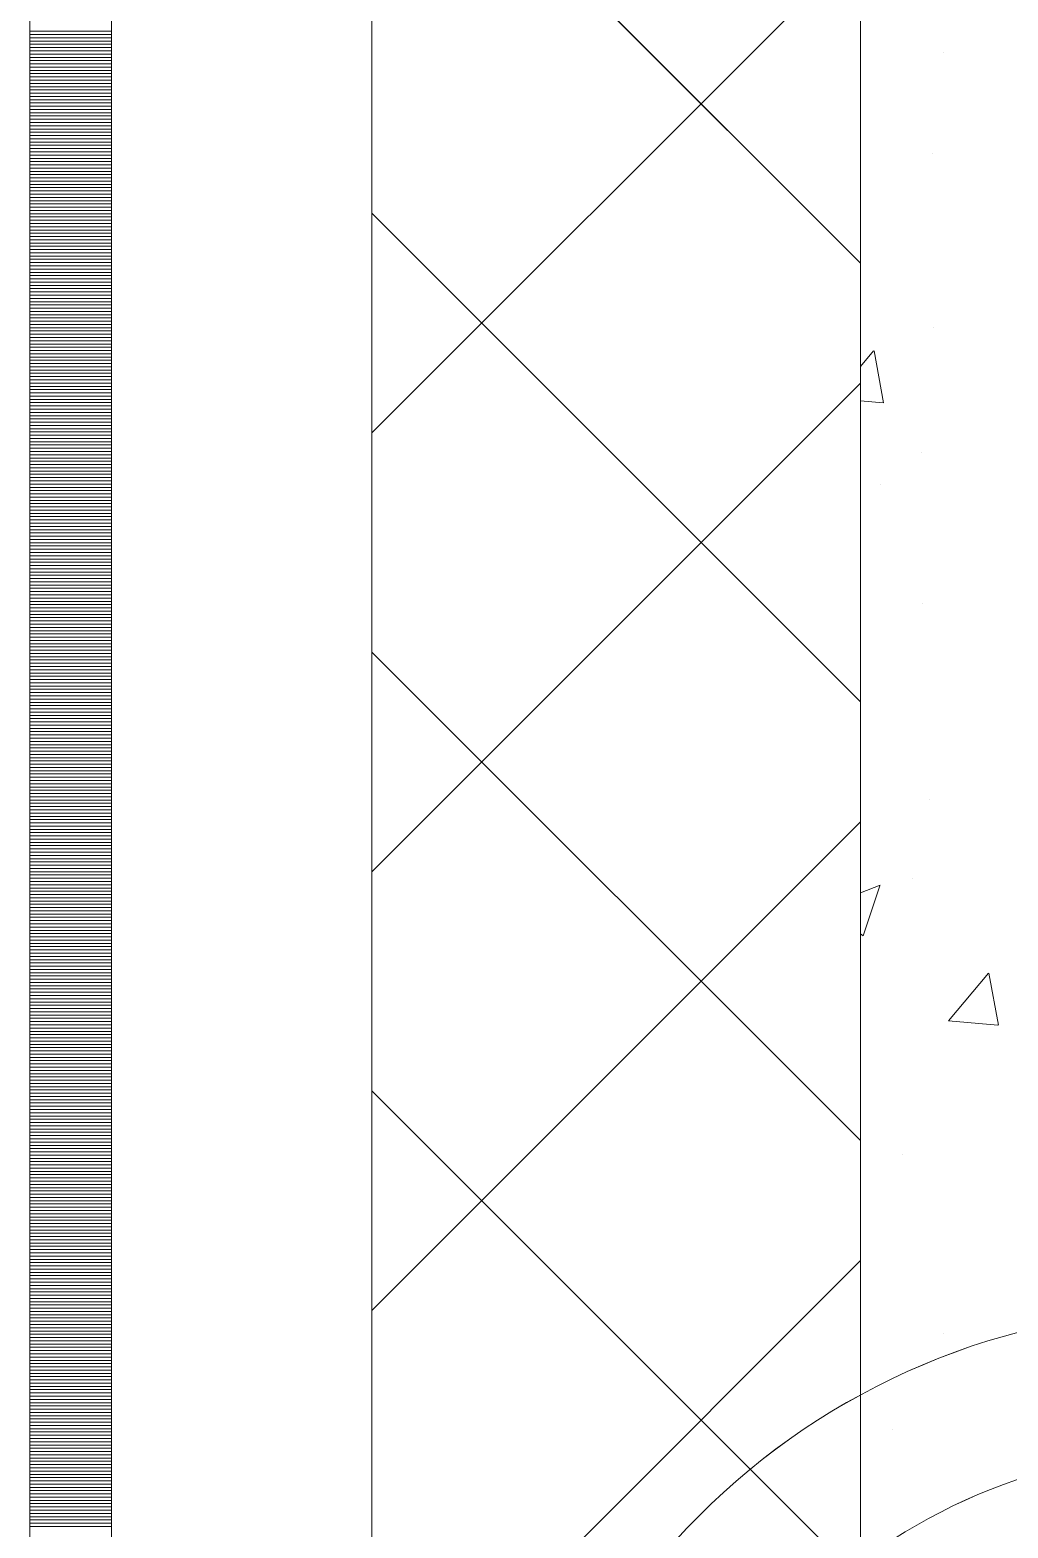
# Model space of a CAD drawing. Header units: millimetres. Extents: x 470010 to 1231400, y -134005 to 421770.
# Drawn here: x 672518.6 to 672818.9, y -69904 to -69444.1 of the extents above; entities that cross this region are included whole.
import ezdxf
from ezdxf.enums import TextEntityAlignment as Align

# ---------------------------------------------------------------- set-up
doc = ezdxf.new("R2010")
doc.units = ezdxf.units.MM
doc.linetypes.add('DASHED', pattern=[19.05, 12.7, -6.35])
doc.layers.get('Defpoints').update_dxf_attribs({"color": 140})
doc.layers.add('АР_Делит', color=120, linetype='Continuous', lineweight=0, plot=False)
for name, color, linetype, lineweight in [('АР_Стены ПЕНОблок', 52, 'Continuous', 20), ('АР_Тонкая', 254, 'Continuous', 5), ('АР_Утеплитель', 31, 'Continuous', 0), ('АР_Штриховка', 8, 'Continuous', 0)]:
    doc.layers.add(name, color=color, linetype=linetype, lineweight=lineweight)
doc.layers.add('РД_Оси_100', color=7, linetype='Continuous', lineweight=0, true_color=0x525252)
doc.styles.add('style1', font='ARIALN.TTF')

# ---------------------------------------------------------------- blocks, each defined once
blk = doc.blocks.new('СОШ_2200_АР_ОСИ_М100_28.05.24')
at = {"layer": 'АР_Делит', "color": 251, "linetype": 'DASHED', "true_color": 0x636466}
blk.add_lwpolyline([(114955, 135155), (114955, -355), (93595.036, -355), (93595.036, 13855), (94145, 13855), (94145, 68320), (66055, 68320), (66055, 13857.73), (83455, 13857.73), (83455, -355), (45245, -355), (45245, 13145), (44695, 13145), (44695, 26755), (45245, 26755), (45245, 68320), (20455, 68320), (20455, 26755), (27955, 26755), (27955, 13145), (-355, 13145), (-355, 100855)], dxfattribs=at)
blk = doc.blocks.new('A$C9108343f')
at = {"layer": 'АР_Делит', "color": 18, "true_color": 0x000000}
for radius in [216.34, 173.04]:
    blk.add_circle((7158.34, 30313.08), radius, dxfattribs=at)
at = {"layer": 'АР_Стены ПЕНОблок', "color": 18, "linetype": 'Continuous', "lineweight": 20, "true_color": 0x000000}
blk.add_line((7054.96, 97555), (7054.96, 21355), dxfattribs=at)
at = {"layer": 'АР_Тонкая', "color": 18, "linetype": 'Continuous', "lineweight": 5, "true_color": 0x000000}
for p, q in [((6799.96, 97555), (6799.96, 21355)), ((6824.96, 97555), (6824.96, 21355)), ((6824.96, 21355), (6824.96, 97555)), ((6904.96, 21355), (6904.96, 97555))]:
    blk.add_line(p, q, dxfattribs=at)
at = {"layer": 'АР_Утеплитель', "color": 18, "linetype": 'Continuous', "lineweight": 0, "true_color": 0x000000}
for p, q in [((6904.96, 97555), (6904.96, 21355)), ((7054.96, 21355), (7054.96, 97555))]:
    blk.add_line(p, q, dxfattribs=at)
at = {"layer": 'АР_Штриховка', "color": 18, "linetype": 'Continuous', "lineweight": 0, "true_color": 0x000000}
for p, q in [((7054.96, 30850.6), (6904.96, 31000.6)), ((6904.96, 30798.46), (7054.96, 30948.46)), ((6799.96, 30921.75), (6824.96, 30921.75)), ((6799.96, 30920.75), (6824.96, 30920.75)), ((6799.96, 30919.75), (6824.96, 30919.75)), ((6799.96, 30918.75), (6824.96, 30918.75)), ((6799.96, 30917.75), (6824.96, 30917.75)), ((6799.96, 30916.75), (6824.96, 30916.75)), ((6799.96, 30915.75), (6824.96, 30915.75)), ((6799.96, 30914.75), (6824.96, 30914.75)), ((7080.3, 30915.22), (7080.3, 30915.22)), ((6799.96, 30913.75), (6824.96, 30913.75)), ((6799.96, 30912.75), (6824.96, 30912.75)), ((6799.96, 30911.75), (6824.96, 30911.75)), ((6799.96, 30910.75), (6824.96, 30910.75)), ((6799.96, 30909.75), (6824.96, 30909.75)), ((6799.96, 30908.75), (6824.96, 30908.75)), ((6799.96, 30907.75), (6824.96, 30907.75)), ((6799.96, 30906.75), (6824.96, 30906.75)), ((6799.96, 30905.75), (6824.96, 30905.75)), ((6799.96, 30904.75), (6824.96, 30904.75)), ((6799.96, 30903.75), (6824.96, 30903.75)), ((6799.96, 30902.75), (6824.96, 30902.75)), ((6799.96, 30901.75), (6824.96, 30901.75)), ((6799.96, 30900.75), (6824.96, 30900.75)), ((6799.96, 30899.75), (6824.96, 30899.75)), ((6799.96, 30898.75), (6824.96, 30898.75)), ((6799.96, 30897.75), (6824.96, 30897.75)), ((6799.96, 30896.75), (6824.96, 30896.75)), ((6799.96, 30895.75), (6824.96, 30895.75)), ((6799.96, 30894.75), (6824.96, 30894.75)), ((6799.96, 30893.75), (6824.96, 30893.75)), ((6799.96, 30892.75), (6824.96, 30892.75)), ((6799.96, 30891.75), (6824.96, 30891.75)), ((6799.96, 30890.75), (6824.96, 30890.75)), ((6799.96, 30889.75), (6824.96, 30889.75)), ((6799.96, 30888.75), (6824.96, 30888.75)), ((6799.96, 30887.75), (6824.96, 30887.75)), ((6799.96, 30886.75), (6824.96, 30886.75)), ((6799.96, 30885.75), (6824.96, 30885.75)), ((6799.96, 30884.75), (6824.96, 30884.75)), ((6799.96, 30883.75), (6824.96, 30883.75)), ((6799.96, 30882.75), (6824.96, 30882.75)), ((7077.05, 30884.2), (7077.05, 30884.2)), ((6799.96, 30881.75), (6824.96, 30881.75)), ((6799.96, 30880.75), (6824.96, 30880.75)), ((6799.96, 30879.75), (6824.96, 30879.75)), ((6799.96, 30878.75), (6824.96, 30878.75)), ((6799.96, 30877.75), (6824.96, 30877.75)), ((6799.96, 30876.75), (6824.96, 30876.75)), ((6799.96, 30875.75), (6824.96, 30875.75)), ((6799.96, 30874.75), (6824.96, 30874.75)), ((6799.96, 30873.75), (6824.96, 30873.75)), ((6799.96, 30872.75), (6824.96, 30872.75)), ((6799.96, 30871.75), (6824.96, 30871.75)), ((6799.96, 30870.75), (6824.96, 30870.75)), ((6799.96, 30869.75), (6824.96, 30869.75)), ((6799.96, 30868.75), (6824.96, 30868.75)), ((6799.96, 30867.75), (6824.96, 30867.75)), ((6799.96, 30866.75), (6824.96, 30866.75)), ((6799.96, 30865.75), (6824.96, 30865.75)), ((6799.96, 30864.75), (6824.96, 30864.75)), ((6799.96, 30863.75), (6824.96, 30863.75)), ((7054.96, 30715.89), (6904.96, 30865.89)), ((6799.96, 30862.75), (6824.96, 30862.75)), ((6799.96, 30861.75), (6824.96, 30861.75)), ((6799.96, 30860.75), (6824.96, 30860.75)), ((6799.96, 30859.75), (6824.96, 30859.75)), ((6799.96, 30858.75), (6824.96, 30858.75)), ((6799.96, 30857.75), (6824.96, 30857.75)), ((6799.96, 30856.75), (6824.96, 30856.75)), ((6799.96, 30855.75), (6824.96, 30855.75)), ((6799.96, 30854.75), (6824.96, 30854.75)), ((6799.96, 30853.75), (6824.96, 30853.75)), ((6799.96, 30852.75), (6824.96, 30852.75)), ((6799.96, 30851.75), (6824.96, 30851.75)), ((6799.96, 30850.75), (6824.96, 30850.75)), ((6799.96, 30849.75), (6824.96, 30849.75)), ((6799.96, 30848.75), (6824.96, 30848.75)), ((6799.96, 30847.75), (6824.96, 30847.75)), ((6799.96, 30846.75), (6824.96, 30846.75)), ((6799.96, 30845.75), (6824.96, 30845.75)), ((6799.96, 30844.75), (6824.96, 30844.75)), ((6799.96, 30843.75), (6824.96, 30843.75)), ((6799.96, 30842.75), (6824.96, 30842.75)), ((6799.96, 30841.75), (6824.96, 30841.75)), ((6799.96, 30840.75), (6824.96, 30840.75)), ((6799.96, 30839.75), (6824.96, 30839.75)), ((6799.96, 30838.75), (6824.96, 30838.75)), ((6799.96, 30837.75), (6824.96, 30837.75)), ((6799.96, 30836.75), (6824.96, 30836.75)), ((6799.96, 30835.75), (6824.96, 30835.75)), ((6799.96, 30834.75), (6824.96, 30834.75)), ((6799.96, 30833.75), (6824.96, 30833.75)), ((6799.96, 30832.75), (6824.96, 30832.75)), ((6799.96, 30831.75), (6824.96, 30831.75)), ((6799.96, 30830.75), (6824.96, 30830.75)), ((6799.96, 30829.75), (6824.96, 30829.75)), ((6799.96, 30828.75), (6824.96, 30828.75)), ((6799.96, 30827.75), (6824.96, 30827.75)), ((7077.22, 30830.67), (7077.22, 30830.67)), ((6799.96, 30826.75), (6824.96, 30826.75)), ((6799.96, 30825.75), (6824.96, 30825.75)), ((6799.96, 30824.75), (6824.96, 30824.75)), ((6799.96, 30823.75), (6824.96, 30823.75)), ((6799.96, 30822.75), (6824.96, 30822.75)), ((7054.96, 30818.87), (7058.96, 30823.64)), ((7062.05, 30807.74), (7059.11, 30823.66)), ((6799.96, 30821.75), (6824.96, 30821.75)), ((6799.96, 30820.75), (6824.96, 30820.75)), ((6799.96, 30819.75), (6824.96, 30819.75)), ((6799.96, 30818.75), (6824.96, 30818.75)), ((6799.96, 30817.75), (6824.96, 30817.75)), ((6799.96, 30816.75), (6824.96, 30816.75)), ((6799.96, 30815.75), (6824.96, 30815.75)), ((6799.96, 30814.75), (6824.96, 30814.75)), ((6799.96, 30813.75), (6824.96, 30813.75)), ((6904.96, 30663.76), (7054.96, 30813.76)), ((6799.96, 30812.75), (6824.96, 30812.75)), ((6799.96, 30811.75), (6824.96, 30811.75)), ((6799.96, 30810.75), (6824.96, 30810.75)), ((6799.96, 30809.75), (6824.96, 30809.75)), ((6799.96, 30808.75), (6824.96, 30808.75)), ((6799.96, 30807.75), (6824.96, 30807.75)), ((6799.96, 30806.75), (6824.96, 30806.75)), ((6799.96, 30805.75), (6824.96, 30805.75)), ((6799.96, 30804.75), (6824.96, 30804.75)), ((7054.96, 30808.32), (7061.9, 30807.71)), ((6799.96, 30803.75), (6824.96, 30803.75)), ((6799.96, 30802.75), (6824.96, 30802.75)), ((6799.96, 30801.75), (6824.96, 30801.75)), ((6799.96, 30800.75), (6824.96, 30800.75)), ((6799.96, 30799.75), (6824.96, 30799.75)), ((6799.96, 30798.75), (6824.96, 30798.75)), ((6799.96, 30797.75), (6824.96, 30797.75)), ((6799.96, 30796.75), (6824.96, 30796.75)), ((6799.96, 30795.75), (6824.96, 30795.75)), ((6799.96, 30794.75), (6824.96, 30794.75)), ((6799.96, 30793.75), (6824.96, 30793.75)), ((6799.96, 30792.75), (6824.96, 30792.75)), ((6799.96, 30791.75), (6824.96, 30791.75)), ((6799.96, 30790.75), (6824.96, 30790.75)), ((7073.81, 30792.39), (7073.81, 30792.39)), ((6799.96, 30789.75), (6824.96, 30789.75)), ((6799.96, 30788.75), (6824.96, 30788.75)), ((6799.96, 30787.75), (6824.96, 30787.75)), ((6799.96, 30786.75), (6824.96, 30786.75)), ((6799.96, 30785.75), (6824.96, 30785.75)), ((6799.96, 30784.75), (6824.96, 30784.75)), ((6799.96, 30783.75), (6824.96, 30783.75)), ((6799.96, 30782.75), (6824.96, 30782.75)), ((6799.96, 30781.75), (6824.96, 30781.75)), ((7060.95, 30782.67), (7060.95, 30782.67)), ((6799.96, 30780.75), (6824.96, 30780.75)), ((6799.96, 30779.75), (6824.96, 30779.75)), ((6799.96, 30778.75), (6824.96, 30778.75)), ((6799.96, 30777.75), (6824.96, 30777.75)), ((6799.96, 30776.75), (6824.96, 30776.75)), ((6799.96, 30775.75), (6824.96, 30775.75)), ((6799.96, 30774.75), (6824.96, 30774.75)), ((6799.96, 30773.75), (6824.96, 30773.75)), ((6799.96, 30772.75), (6824.96, 30772.75)), ((6799.96, 30771.75), (6824.96, 30771.75)), ((6799.96, 30770.75), (6824.96, 30770.75)), ((6799.96, 30769.75), (6824.96, 30769.75)), ((6799.96, 30768.75), (6824.96, 30768.75)), ((6799.96, 30767.75), (6824.96, 30767.75)), ((6799.96, 30766.75), (6824.96, 30766.75)), ((6799.96, 30765.75), (6824.96, 30765.75)), ((6799.96, 30764.75), (6824.96, 30764.75)), ((6799.96, 30763.75), (6824.96, 30763.75)), ((6799.96, 30762.75), (6824.96, 30762.75)), ((6799.96, 30761.75), (6824.96, 30761.75)), ((6799.96, 30760.75), (6824.96, 30760.75)), ((6799.96, 30759.75), (6824.96, 30759.75)), ((6799.96, 30758.75), (6824.96, 30758.75)), ((6799.96, 30757.75), (6824.96, 30757.75)), ((6799.96, 30756.75), (6824.96, 30756.75)), ((6799.96, 30755.75), (6824.96, 30755.75)), ((6799.96, 30754.75), (6824.96, 30754.75)), ((6799.96, 30753.75), (6824.96, 30753.75)), ((6799.96, 30752.75), (6824.96, 30752.75)), ((6799.96, 30751.75), (6824.96, 30751.75)), ((6799.96, 30750.75), (6824.96, 30750.75)), ((6799.96, 30749.75), (6824.96, 30749.75)), ((6799.96, 30748.75), (6824.96, 30748.75)), ((6799.96, 30747.75), (6824.96, 30747.75)), ((6799.96, 30746.75), (6824.96, 30746.75)), ((6799.96, 30745.75), (6824.96, 30745.75)), ((6799.96, 30744.75), (6824.96, 30744.75)), ((7074.13, 30746.11), (7074.13, 30746.11)), ((6799.96, 30743.75), (6824.96, 30743.75)), ((6799.96, 30742.75), (6824.96, 30742.75)), ((6799.96, 30741.75), (6824.96, 30741.75)), ((6799.96, 30740.75), (6824.96, 30740.75)), ((6799.96, 30739.75), (6824.96, 30739.75)), ((6799.96, 30738.75), (6824.96, 30738.75)), ((6799.96, 30737.75), (6824.96, 30737.75)), ((6799.96, 30736.75), (6824.96, 30736.75)), ((6799.96, 30735.75), (6824.96, 30735.75)), ((6799.96, 30734.75), (6824.96, 30734.75)), ((6799.96, 30733.75), (6824.96, 30733.75)), ((6799.96, 30732.75), (6824.96, 30732.75)), ((6799.96, 30731.75), (6824.96, 30731.75)), ((6799.96, 30730.75), (6824.96, 30730.75)), ((7054.96, 30581.19), (6904.96, 30731.19)), ((6799.96, 30729.75), (6824.96, 30729.75)), ((6799.96, 30728.75), (6824.96, 30728.75)), ((6799.96, 30727.75), (6824.96, 30727.75)), ((6799.96, 30726.75), (6824.96, 30726.75)), ((6799.96, 30725.75), (6824.96, 30725.75)), ((6799.96, 30724.75), (6824.96, 30724.75)), ((6799.96, 30723.75), (6824.96, 30723.75)), ((6799.96, 30722.75), (6824.96, 30722.75)), ((6799.96, 30721.75), (6824.96, 30721.75)), ((6799.96, 30720.75), (6824.96, 30720.75)), ((6799.96, 30719.75), (6824.96, 30719.75)), ((6799.96, 30718.75), (6824.96, 30718.75)), ((6799.96, 30717.75), (6824.96, 30717.75)), ((6799.96, 30716.75), (6824.96, 30716.75)), ((6799.96, 30715.75), (6824.96, 30715.75)), ((6799.96, 30714.75), (6824.96, 30714.75)), ((6799.96, 30713.75), (6824.96, 30713.75)), ((6799.96, 30712.75), (6824.96, 30712.75)), ((6799.96, 30711.75), (6824.96, 30711.75)), ((6799.96, 30710.75), (6824.96, 30710.75)), ((6799.96, 30709.75), (6824.96, 30709.75)), ((6799.96, 30708.75), (6824.96, 30708.75)), ((6799.96, 30707.75), (6824.96, 30707.75)), ((6799.96, 30706.75), (6824.96, 30706.75)), ((6799.96, 30705.75), (6824.96, 30705.75)), ((6799.96, 30704.75), (6824.96, 30704.75)), ((6799.96, 30703.75), (6824.96, 30703.75)), ((6799.96, 30702.75), (6824.96, 30702.75)), ((6799.96, 30701.75), (6824.96, 30701.75)), ((6799.96, 30700.75), (6824.96, 30700.75)), ((6799.96, 30699.75), (6824.96, 30699.75)), ((6799.96, 30698.75), (6824.96, 30698.75)), ((6799.96, 30697.75), (6824.96, 30697.75)), ((6799.96, 30696.75), (6824.96, 30696.75)), ((6799.96, 30695.75), (6824.96, 30695.75)), ((6799.96, 30694.75), (6824.96, 30694.75)), ((6799.96, 30693.75), (6824.96, 30693.75)), ((6799.96, 30692.75), (6824.96, 30692.75)), ((6799.96, 30691.75), (6824.96, 30691.75)), ((6799.96, 30690.75), (6824.96, 30690.75)), ((6799.96, 30689.75), (6824.96, 30689.75)), ((6799.96, 30688.75), (6824.96, 30688.75)), ((6799.96, 30687.75), (6824.96, 30687.75)), ((6799.96, 30686.75), (6824.96, 30686.75)), ((6799.96, 30685.75), (6824.96, 30685.75)), ((6799.96, 30684.75), (6824.96, 30684.75)), ((7076.22, 30685.8), (7076.22, 30685.8)), ((6799.96, 30683.75), (6824.96, 30683.75)), ((6799.96, 30682.75), (6824.96, 30682.75)), ((6799.96, 30681.75), (6824.96, 30681.75)), ((6799.96, 30680.75), (6824.96, 30680.75)), ((6799.96, 30679.75), (6824.96, 30679.75)), ((6799.96, 30678.75), (6824.96, 30678.75)), ((6799.96, 30677.75), (6824.96, 30677.75)), ((6799.96, 30676.75), (6824.96, 30676.75)), ((6799.96, 30675.75), (6824.96, 30675.75)), ((6904.96, 30529.05), (7054.96, 30679.05)), ((6799.96, 30674.75), (6824.96, 30674.75)), ((6799.96, 30673.75), (6824.96, 30673.75)), ((6799.96, 30672.75), (6824.96, 30672.75)), ((6799.96, 30671.75), (6824.96, 30671.75)), ((6799.96, 30670.75), (6824.96, 30670.75)), ((6799.96, 30669.75), (6824.96, 30669.75)), ((6799.96, 30668.75), (6824.96, 30668.75)), ((6799.96, 30667.75), (6824.96, 30667.75)), ((6799.96, 30666.75), (6824.96, 30666.75)), ((6799.96, 30665.75), (6824.96, 30665.75)), ((6799.96, 30664.75), (6824.96, 30664.75)), ((6799.96, 30663.75), (6824.96, 30663.75)), ((6799.96, 30662.75), (6824.96, 30662.75)), ((6799.96, 30661.75), (6824.96, 30661.75)), ((7071.04, 30661.56), (7071.04, 30661.56)), ((6799.96, 30660.75), (6824.96, 30660.75)), ((6799.96, 30659.75), (6824.96, 30659.75)), ((6799.96, 30658.75), (6824.96, 30658.75)), ((6799.96, 30657.75), (6824.96, 30657.75)), ((6799.96, 30656.75), (6824.96, 30656.75)), ((7054.96, 30657.28), (7060.95, 30659.58)), ((7055.76, 30644.1), (7060.91, 30659.45)), ((6799.96, 30655.75), (6824.96, 30655.75)), ((6799.96, 30654.75), (6824.96, 30654.75)), ((6799.96, 30653.75), (6824.96, 30653.75)), ((6799.96, 30652.75), (6824.96, 30652.75)), ((6799.96, 30651.75), (6824.96, 30651.75)), ((6799.96, 30650.75), (6824.96, 30650.75)), ((6799.96, 30649.75), (6824.96, 30649.75)), ((6799.96, 30648.75), (6824.96, 30648.75)), ((6799.96, 30647.75), (6824.96, 30647.75)), ((6799.96, 30646.75), (6824.96, 30646.75)), ((6799.96, 30645.75), (6824.96, 30645.75)), ((6799.96, 30644.75), (6824.96, 30644.75)), ((6799.96, 30643.75), (6824.96, 30643.75)), ((7054.96, 30644.64), (7055.75, 30644.11)), ((6799.96, 30642.75), (6824.96, 30642.75)), ((6799.96, 30641.75), (6824.96, 30641.75)), ((6799.96, 30640.75), (6824.96, 30640.75)), ((6799.96, 30639.75), (6824.96, 30639.75)), ((6799.96, 30638.75), (6824.96, 30638.75)), ((6799.96, 30637.75), (6824.96, 30637.75)), ((6799.96, 30636.75), (6824.96, 30636.75)), ((6799.96, 30635.75), (6824.96, 30635.75)), ((6799.96, 30634.75), (6824.96, 30634.75)), ((6799.96, 30633.75), (6824.96, 30633.75)), ((6799.96, 30632.75), (6824.96, 30632.75)), ((6799.96, 30631.75), (6824.96, 30631.75)), ((6799.96, 30630.75), (6824.96, 30630.75)), ((6799.96, 30629.75), (6824.96, 30629.75)), ((7081.96, 30617.99), (7094.21, 30632.58)), ((7097.29, 30616.68), (7094.36, 30632.61)), ((6799.96, 30628.75), (6824.96, 30628.75)), ((6799.96, 30627.75), (6824.96, 30627.75)), ((6799.96, 30626.75), (6824.96, 30626.75)), ((6799.96, 30625.75), (6824.96, 30625.75)), ((6799.96, 30624.75), (6824.96, 30624.75)), ((6799.96, 30623.75), (6824.96, 30623.75)), ((6799.96, 30622.75), (6824.96, 30622.75)), ((6799.96, 30621.75), (6824.96, 30621.75)), ((6799.96, 30620.75), (6824.96, 30620.75)), ((6799.96, 30619.75), (6824.96, 30619.75)), ((6799.96, 30618.75), (6824.96, 30618.75)), ((6799.96, 30617.75), (6824.96, 30617.75)), ((6799.96, 30616.75), (6824.96, 30616.75)), ((6799.96, 30615.75), (6824.96, 30615.75)), ((7081.96, 30617.99), (7097.14, 30616.66)), ((6799.96, 30614.75), (6824.96, 30614.75)), ((6799.96, 30613.75), (6824.96, 30613.75)), ((6799.96, 30612.75), (6824.96, 30612.75)), ((6799.96, 30611.75), (6824.96, 30611.75)), ((6799.96, 30610.75), (6824.96, 30610.75)), ((6799.96, 30609.75), (6824.96, 30609.75)), ((6799.96, 30608.75), (6824.96, 30608.75)), ((6799.96, 30607.75), (6824.96, 30607.75)), ((6799.96, 30606.75), (6824.96, 30606.75)), ((6799.96, 30605.75), (6824.96, 30605.75)), ((6799.96, 30604.75), (6824.96, 30604.75)), ((6799.96, 30603.75), (6824.96, 30603.75)), ((6799.96, 30602.75), (6824.96, 30602.75)), ((6799.96, 30601.75), (6824.96, 30601.75)), ((6799.96, 30600.75), (6824.96, 30600.75)), ((6799.96, 30599.75), (6824.96, 30599.75)), ((6799.96, 30598.75), (6824.96, 30598.75)), ((6799.96, 30597.75), (6824.96, 30597.75)), ((6799.96, 30596.75), (6824.96, 30596.75)), ((6799.96, 30595.75), (6824.96, 30595.75)), ((6799.96, 30594.75), (6824.96, 30594.75)), ((6799.96, 30593.75), (6824.96, 30593.75)), ((6799.96, 30592.75), (6824.96, 30592.75)), ((7054.96, 30446.49), (6904.96, 30596.49)), ((6799.96, 30591.75), (6824.96, 30591.75)), ((6799.96, 30590.75), (6824.96, 30590.75)), ((6799.96, 30589.75), (6824.96, 30589.75)), ((6799.96, 30588.75), (6824.96, 30588.75)), ((6799.96, 30587.75), (6824.96, 30587.75)), ((6799.96, 30586.75), (6824.96, 30586.75)), ((6799.96, 30585.75), (6824.96, 30585.75)), ((6799.96, 30584.75), (6824.96, 30584.75)), ((6799.96, 30583.75), (6824.96, 30583.75)), ((6799.96, 30582.75), (6824.96, 30582.75)), ((6799.96, 30581.75), (6824.96, 30581.75)), ((6799.96, 30580.75), (6824.96, 30580.75)), ((6799.96, 30579.75), (6824.96, 30579.75)), ((6799.96, 30578.75), (6824.96, 30578.75)), ((6799.96, 30577.75), (6824.96, 30577.75)), ((6799.96, 30576.75), (6824.96, 30576.75)), ((6799.96, 30575.75), (6824.96, 30575.75)), ((6799.96, 30574.75), (6824.96, 30574.75)), ((7067.95, 30577), (7067.95, 30577)), ((6799.96, 30573.75), (6824.96, 30573.75)), ((6799.96, 30572.75), (6824.96, 30572.75)), ((6799.96, 30571.75), (6824.96, 30571.75)), ((6799.96, 30570.75), (6824.96, 30570.75)), ((6799.96, 30569.75), (6824.96, 30569.75)), ((6799.96, 30568.75), (6824.96, 30568.75)), ((6799.96, 30567.75), (6824.96, 30567.75)), ((6799.96, 30566.75), (6824.96, 30566.75)), ((6799.96, 30565.75), (6824.96, 30565.75)), ((6799.96, 30564.75), (6824.96, 30564.75)), ((6799.96, 30563.75), (6824.96, 30563.75)), ((6799.96, 30562.75), (6824.96, 30562.75)), ((6799.96, 30561.75), (6824.96, 30561.75)), ((6799.96, 30560.75), (6824.96, 30560.75)), ((6799.96, 30559.75), (6824.96, 30559.75)), ((6799.96, 30558.75), (6824.96, 30558.75)), ((6799.96, 30557.75), (6824.96, 30557.75)), ((6799.96, 30556.75), (6824.96, 30556.75)), ((6799.96, 30555.75), (6824.96, 30555.75)), ((6799.96, 30554.75), (6824.96, 30554.75)), ((6799.96, 30553.75), (6824.96, 30553.75)), ((6799.96, 30552.75), (6824.96, 30552.75)), ((6799.96, 30551.75), (6824.96, 30551.75)), ((6799.96, 30550.75), (6824.96, 30550.75)), ((6799.96, 30549.75), (6824.96, 30549.75)), ((6799.96, 30548.75), (6824.96, 30548.75)), ((6799.96, 30547.75), (6824.96, 30547.75)), ((6799.96, 30546.75), (6824.96, 30546.75)), ((6799.96, 30545.75), (6824.96, 30545.75)), ((6799.96, 30544.75), (6824.96, 30544.75)), ((6799.96, 30543.75), (6824.96, 30543.75)), ((6799.96, 30542.75), (6824.96, 30542.75)), ((6799.96, 30541.75), (6824.96, 30541.75)), ((6904.96, 30394.35), (7054.96, 30544.35)), ((6799.96, 30540.75), (6824.96, 30540.75)), ((6799.96, 30539.75), (6824.96, 30539.75)), ((6799.96, 30538.75), (6824.96, 30538.75)), ((6799.96, 30537.75), (6824.96, 30537.75)), ((6799.96, 30536.75), (6824.96, 30536.75)), ((6799.96, 30535.75), (6824.96, 30535.75)), ((6799.96, 30534.75), (6824.96, 30534.75)), ((6799.96, 30533.75), (6824.96, 30533.75)), ((6799.96, 30532.75), (6824.96, 30532.75)), ((6799.96, 30531.75), (6824.96, 30531.75)), ((6799.96, 30530.75), (6824.96, 30530.75)), ((6799.96, 30529.75), (6824.96, 30529.75)), ((6799.96, 30528.75), (6824.96, 30528.75)), ((6799.96, 30527.75), (6824.96, 30527.75)), ((6799.96, 30526.75), (6824.96, 30526.75)), ((6799.96, 30525.75), (6824.96, 30525.75)), ((6799.96, 30524.75), (6824.96, 30524.75)), ((6799.96, 30523.75), (6824.96, 30523.75)), ((6799.96, 30522.75), (6824.96, 30522.75)), ((6799.96, 30521.75), (6824.96, 30521.75)), ((6799.96, 30520.75), (6824.96, 30520.75)), ((6799.96, 30519.75), (6824.96, 30519.75)), ((6799.96, 30518.75), (6824.96, 30518.75)), ((7080.31, 30521.89), (7080.31, 30521.89)), ((6799.96, 30517.75), (6824.96, 30517.75)), ((6799.96, 30516.75), (6824.96, 30516.75)), ((6799.96, 30515.75), (6824.96, 30515.75)), ((6799.96, 30514.75), (6824.96, 30514.75)), ((6799.96, 30513.75), (6824.96, 30513.75)), ((6799.96, 30512.75), (6824.96, 30512.75)), ((6799.96, 30511.75), (6824.96, 30511.75)), ((6799.96, 30510.75), (6824.96, 30510.75)), ((6799.96, 30509.75), (6824.96, 30509.75)), ((6799.96, 30508.75), (6824.96, 30508.75)), ((6799.96, 30507.75), (6824.96, 30507.75)), ((6799.96, 30506.75), (6824.96, 30506.75)), ((6799.96, 30505.75), (6824.96, 30505.75)), ((6799.96, 30504.75), (6824.96, 30504.75)), ((6799.96, 30503.75), (6824.96, 30503.75)), ((6799.96, 30502.75), (6824.96, 30502.75)), ((6799.96, 30501.75), (6824.96, 30501.75)), ((6799.96, 30500.75), (6824.96, 30500.75)), ((6799.96, 30499.75), (6824.96, 30499.75)), ((6799.96, 30498.75), (6824.96, 30498.75)), ((6799.96, 30497.75), (6824.96, 30497.75)), ((6799.96, 30496.75), (6824.96, 30496.75)), ((6799.96, 30495.75), (6824.96, 30495.75)), ((6799.96, 30494.75), (6824.96, 30494.75)), ((6799.96, 30493.75), (6824.96, 30493.75)), ((6799.96, 30492.75), (6824.96, 30492.75)), ((6799.96, 30491.75), (6824.96, 30491.75)), ((7064.86, 30492.45), (7064.86, 30492.45)), ((6799.96, 30490.75), (6824.96, 30490.75)), ((6799.96, 30489.75), (6824.96, 30489.75)), ((6799.96, 30488.75), (6824.96, 30488.75)), ((6799.96, 30487.75), (6824.96, 30487.75)), ((6799.96, 30486.75), (6824.96, 30486.75)), ((6799.96, 30485.75), (6824.96, 30485.75)), ((6799.96, 30484.75), (6824.96, 30484.75)), ((6799.96, 30483.75), (6824.96, 30483.75)), ((6799.96, 30482.75), (6824.96, 30482.75)), ((6799.96, 30481.75), (6824.96, 30481.75)), ((6799.96, 30480.75), (6824.96, 30480.75)), ((6799.96, 30479.75), (6824.96, 30479.75)), ((6799.96, 30478.75), (6824.96, 30478.75)), ((6799.96, 30477.75), (6824.96, 30477.75)), ((6799.96, 30476.75), (6824.96, 30476.75)), ((6799.96, 30475.75), (6824.96, 30475.75)), ((6799.96, 30474.75), (6824.96, 30474.75)), ((6799.96, 30473.75), (6824.96, 30473.75)), ((6799.96, 30472.75), (6824.96, 30472.75)), ((6799.96, 30471.75), (6824.96, 30471.75)), ((6799.96, 30470.75), (6824.96, 30470.75)), ((6799.96, 30469.75), (6824.96, 30469.75)), ((6799.96, 30468.75), (6824.96, 30468.75)), ((6799.96, 30467.75), (6824.96, 30467.75)), ((6799.96, 30466.75), (6824.96, 30466.75)), ((6799.96, 30465.75), (6824.96, 30465.75)), ((6799.96, 30464.75), (6824.96, 30464.75)), ((6799.96, 30463.75), (6824.96, 30463.75)), ((6799.96, 30462.75), (6824.96, 30462.75))]:
    blk.add_line(p, q, dxfattribs=at)
at = {"layer": 'РД_Оси_100'}
blk.add_blockref('СОШ_2200_АР_ОСИ_М100_28.05.24', (7154.96, 6755), dxfattribs=at)
at = {"layer": 'Defpoints', "color": 18, "true_color": 0x000000, "style": 'style1'}
for p in [(143949.34, 316089.12), (143974.98, 281639.5), (143890.4, 273244.71), (143839.99, 264276.81), (143967.75, 254892.38), (12251.96, 104178.14), (12382.58, 96023.14)]:
    blk.add_attdef('АР-ПОМЕЩЕНИЕ:НАИМЕНОВАНИЕ', text='', height=100, dxfattribs=at).set_placement(p, align=Align.MIDDLE)
at = {"layer": 'Defpoints', "color": 18, "true_color": 0x000000, "style": 'style1', "flags": 8}
for p in [(143951.3, 279099.09), (143848.34, 269251.11), (143875.33, 260094.25), (144049.74, 250824.7), (163419.28, 238153.36), (155897.46, 237965.97), (183037.2, 237965.97), (143342.94, 237876.19)]:
    blk.add_attdef('АР-ПОМЕЩЕНИЕ:НАИМЕНОВАНИЕ', text='', height=100, dxfattribs=at).set_placement(p, align=Align.MIDDLE)

msp = doc.modelspace()

# ---------------------------------------------------------------- linework, layer by layer
at = {"layer": 'АР_Делит', "color": 18, "true_color": 0x000000}
for radius in [216.336, 173.036]:
    msp.add_circle((672876.957, -70053.162), radius, dxfattribs=at)
at = {"layer": 'АР_Стены ПЕНОблок', "color": 18, "linetype": 'Continuous', "lineweight": 20, "true_color": 0x000000}
msp.add_line((672773.57, -2811.242), (672773.57, -79011.242), dxfattribs=at)
at = {"layer": 'АР_Тонкая', "color": 18, "linetype": 'Continuous', "lineweight": 5, "true_color": 0x000000}
for p, q in [((672518.57, -2811.242), (672518.57, -79011.242)), ((672543.57, -2811.242), (672543.57, -79011.242)), ((672543.57, -79011.242), (672543.57, -2811.242)), ((672623.57, -79011.242), (672623.57, -2811.242))]:
    msp.add_line(p, q, dxfattribs=at)
at = {"layer": 'АР_Утеплитель', "color": 18, "linetype": 'Continuous', "lineweight": 0, "true_color": 0x000000}
for p, q in [((672623.57, -2811.242), (672623.57, -79011.242)), ((672773.57, -79011.242), (672773.57, -2811.242))]:
    msp.add_line(p, q, dxfattribs=at)
at = {"layer": 'АР_Штриховка', "color": 18, "linetype": 'Continuous', "lineweight": 0, "true_color": 0x000000}
for p, q in [((672773.57, -69515.643), (672623.57, -69365.643)), ((672623.57, -69567.78), (672773.57, -69417.78)), ((672518.57, -69444.492), (672543.57, -69444.492)), ((672518.57, -69445.492), (672543.57, -69445.492)), ((672518.57, -69446.492), (672543.57, -69446.492)), ((672518.57, -69447.492), (672543.57, -69447.492)), ((672518.57, -69448.492), (672543.57, -69448.492)), ((672518.57, -69449.492), (672543.57, -69449.492)), ((672518.57, -69450.492), (672543.57, -69450.492)), ((672518.57, -69451.492), (672543.57, -69451.492)), ((672518.57, -69452.492), (672543.57, -69452.492)), ((672518.57, -69453.492), (672543.57, -69453.492)), ((672518.57, -69454.492), (672543.57, -69454.492)), ((672518.57, -69455.492), (672543.57, -69455.492)), ((672518.57, -69456.492), (672543.57, -69456.492)), ((672518.57, -69457.492), (672543.57, -69457.492)), ((672518.57, -69458.492), (672543.57, -69458.492)), ((672518.57, -69459.492), (672543.57, -69459.492)), ((672518.57, -69460.492), (672543.57, -69460.492)), ((672518.57, -69461.492), (672543.57, -69461.492)), ((672518.57, -69462.492), (672543.57, -69462.492)), ((672518.57, -69463.492), (672543.57, -69463.492)), ((672518.57, -69464.492), (672543.57, -69464.492)), ((672518.57, -69465.492), (672543.57, -69465.492)), ((672518.57, -69466.492), (672543.57, -69466.492)), ((672518.57, -69467.492), (672543.57, -69467.492)), ((672518.57, -69468.492), (672543.57, -69468.492)), ((672518.57, -69469.492), (672543.57, -69469.492)), ((672518.57, -69470.492), (672543.57, -69470.492)), ((672518.57, -69471.492), (672543.57, -69471.492)), ((672518.57, -69472.492), (672543.57, -69472.492)), ((672518.57, -69473.492), (672543.57, -69473.492)), ((672518.57, -69474.492), (672543.57, -69474.492)), ((672518.57, -69475.492), (672543.57, -69475.492)), ((672518.57, -69476.492), (672543.57, -69476.492)), ((672518.57, -69477.492), (672543.57, -69477.492)), ((672518.57, -69478.492), (672543.57, -69478.492)), ((672518.57, -69479.492), (672543.57, -69479.492)), ((672518.57, -69480.492), (672543.57, -69480.492)), ((672518.57, -69481.492), (672543.57, -69481.492)), ((672518.57, -69482.492), (672543.57, -69482.492)), ((672518.57, -69483.492), (672543.57, -69483.492)), ((672518.57, -69484.492), (672543.57, -69484.492)), ((672518.57, -69485.492), (672543.57, -69485.492)), ((672518.57, -69486.492), (672543.57, -69486.492)), ((672518.57, -69487.492), (672543.57, -69487.492)), ((672518.57, -69488.492), (672543.57, -69488.492)), ((672518.57, -69489.492), (672543.57, -69489.492)), ((672518.57, -69490.492), (672543.57, -69490.492)), ((672518.57, -69491.492), (672543.57, -69491.492)), ((672518.57, -69492.492), (672543.57, -69492.492)), ((672518.57, -69493.492), (672543.57, -69493.492)), ((672518.57, -69494.492), (672543.57, -69494.492)), ((672518.57, -69495.492), (672543.57, -69495.492)), ((672518.57, -69496.492), (672543.57, -69496.492)), ((672518.57, -69497.492), (672543.57, -69497.492)), ((672518.57, -69498.492), (672543.57, -69498.492)), ((672518.57, -69499.492), (672543.57, -69499.492)), ((672518.57, -69500.492), (672543.57, -69500.492)), ((672518.57, -69501.492), (672543.57, -69501.492)), ((672518.57, -69502.492), (672543.57, -69502.492)), ((672518.57, -69503.492), (672543.57, -69503.492)), ((672773.57, -69650.347), (672623.57, -69500.347)), ((672518.57, -69504.492), (672543.57, -69504.492)), ((672518.57, -69505.492), (672543.57, -69505.492)), ((672518.57, -69506.492), (672543.57, -69506.492)), ((672518.57, -69507.492), (672543.57, -69507.492)), ((672518.57, -69508.492), (672543.57, -69508.492)), ((672518.57, -69509.492), (672543.57, -69509.492)), ((672518.57, -69510.492), (672543.57, -69510.492)), ((672518.57, -69511.492), (672543.57, -69511.492)), ((672518.57, -69512.492), (672543.57, -69512.492)), ((672518.57, -69513.492), (672543.57, -69513.492)), ((672518.57, -69514.492), (672543.57, -69514.492)), ((672518.57, -69515.492), (672543.57, -69515.492)), ((672518.57, -69516.492), (672543.57, -69516.492)), ((672518.57, -69517.492), (672543.57, -69517.492)), ((672518.57, -69518.492), (672543.57, -69518.492)), ((672518.57, -69519.492), (672543.57, -69519.492)), ((672518.57, -69520.492), (672543.57, -69520.492)), ((672518.57, -69521.492), (672543.57, -69521.492)), ((672518.57, -69522.492), (672543.57, -69522.492)), ((672518.57, -69523.492), (672543.57, -69523.492)), ((672518.57, -69524.492), (672543.57, -69524.492)), ((672518.57, -69525.492), (672543.57, -69525.492)), ((672518.57, -69526.492), (672543.57, -69526.492)), ((672518.57, -69527.492), (672543.57, -69527.492)), ((672518.57, -69528.492), (672543.57, -69528.492)), ((672518.57, -69529.492), (672543.57, -69529.492)), ((672518.57, -69530.492), (672543.57, -69530.492)), ((672518.57, -69531.492), (672543.57, -69531.492)), ((672518.57, -69532.492), (672543.57, -69532.492)), ((672518.57, -69533.492), (672543.57, -69533.492)), ((672518.57, -69534.492), (672543.57, -69534.492)), ((672518.57, -69535.492), (672543.57, -69535.492)), ((672518.57, -69536.492), (672543.57, -69536.492)), ((672518.57, -69537.492), (672543.57, -69537.492)), ((672518.57, -69538.492), (672543.57, -69538.492)), ((672518.57, -69539.492), (672543.57, -69539.492)), ((672518.57, -69540.492), (672543.57, -69540.492)), ((672518.57, -69541.492), (672543.57, -69541.492)), ((672518.57, -69542.492), (672543.57, -69542.492)), ((672518.57, -69543.492), (672543.57, -69543.492)), ((672518.57, -69544.492), (672543.57, -69544.492)), ((672773.57, -69547.377), (672777.576, -69542.603)), ((672780.662, -69558.501), (672777.725, -69542.58)), ((672518.57, -69545.492), (672543.57, -69545.492)), ((672518.57, -69546.492), (672543.57, -69546.492)), ((672518.57, -69547.492), (672543.57, -69547.492)), ((672518.57, -69548.492), (672543.57, -69548.492)), ((672518.57, -69549.492), (672543.57, -69549.492)), ((672518.57, -69550.492), (672543.57, -69550.492)), ((672518.57, -69551.492), (672543.57, -69551.492)), ((672518.57, -69552.492), (672543.57, -69552.492)), ((672518.57, -69553.492), (672543.57, -69553.492)), ((672518.57, -69554.492), (672543.57, -69554.492)), ((672623.57, -69702.484), (672773.57, -69552.484)), ((672518.57, -69555.492), (672543.57, -69555.492)), ((672518.57, -69556.492), (672543.57, -69556.492)), ((672518.57, -69557.492), (672543.57, -69557.492)), ((672518.57, -69558.492), (672543.57, -69558.492)), ((672773.57, -69557.921), (672780.513, -69558.528)), ((672518.57, -69559.492), (672543.57, -69559.492)), ((672518.57, -69560.492), (672543.57, -69560.492)), ((672518.57, -69561.492), (672543.57, -69561.492)), ((672518.57, -69562.492), (672543.57, -69562.492)), ((672518.57, -69563.492), (672543.57, -69563.492)), ((672518.57, -69564.492), (672543.57, -69564.492)), ((672518.57, -69565.492), (672543.57, -69565.492)), ((672518.57, -69566.492), (672543.57, -69566.492)), ((672518.57, -69567.492), (672543.57, -69567.492)), ((672518.57, -69568.492), (672543.57, -69568.492)), ((672518.57, -69569.492), (672543.57, -69569.492)), ((672518.57, -69570.492), (672543.57, -69570.492)), ((672518.57, -69571.492), (672543.57, -69571.492)), ((672518.57, -69572.492), (672543.57, -69572.492)), ((672518.57, -69573.492), (672543.57, -69573.492)), ((672518.57, -69574.492), (672543.57, -69574.492)), ((672518.57, -69575.492), (672543.57, -69575.492)), ((672518.57, -69576.492), (672543.57, -69576.492)), ((672518.57, -69577.492), (672543.57, -69577.492)), ((672518.57, -69578.492), (672543.57, -69578.492)), ((672518.57, -69579.492), (672543.57, -69579.492)), ((672518.57, -69580.492), (672543.57, -69580.492)), ((672518.57, -69581.492), (672543.57, -69581.492)), ((672518.57, -69582.492), (672543.57, -69582.492)), ((672518.57, -69583.492), (672543.57, -69583.492)), ((672518.57, -69584.492), (672543.57, -69584.492)), ((672518.57, -69585.492), (672543.57, -69585.492)), ((672518.57, -69586.492), (672543.57, -69586.492)), ((672518.57, -69587.492), (672543.57, -69587.492)), ((672518.57, -69588.492), (672543.57, -69588.492)), ((672518.57, -69589.492), (672543.57, -69589.492)), ((672518.57, -69590.492), (672543.57, -69590.492)), ((672518.57, -69591.492), (672543.57, -69591.492)), ((672518.57, -69592.492), (672543.57, -69592.492)), ((672518.57, -69593.492), (672543.57, -69593.492)), ((672518.57, -69594.492), (672543.57, -69594.492)), ((672518.57, -69595.492), (672543.57, -69595.492)), ((672518.57, -69596.492), (672543.57, -69596.492)), ((672518.57, -69597.492), (672543.57, -69597.492)), ((672518.57, -69598.492), (672543.57, -69598.492)), ((672518.57, -69599.492), (672543.57, -69599.492)), ((672518.57, -69600.492), (672543.57, -69600.492)), ((672518.57, -69601.492), (672543.57, -69601.492)), ((672518.57, -69602.492), (672543.57, -69602.492)), ((672518.57, -69603.492), (672543.57, -69603.492)), ((672518.57, -69604.492), (672543.57, -69604.492)), ((672518.57, -69605.492), (672543.57, -69605.492)), ((672518.57, -69606.492), (672543.57, -69606.492)), ((672518.57, -69607.492), (672543.57, -69607.492)), ((672518.57, -69608.492), (672543.57, -69608.492)), ((672518.57, -69609.492), (672543.57, -69609.492)), ((672518.57, -69610.492), (672543.57, -69610.492)), ((672518.57, -69611.492), (672543.57, -69611.492)), ((672518.57, -69612.492), (672543.57, -69612.492)), ((672518.57, -69613.492), (672543.57, -69613.492)), ((672518.57, -69614.492), (672543.57, -69614.492)), ((672518.57, -69615.492), (672543.57, -69615.492)), ((672518.57, -69616.492), (672543.57, -69616.492)), ((672518.57, -69617.492), (672543.57, -69617.492)), ((672518.57, -69618.492), (672543.57, -69618.492)), ((672518.57, -69619.492), (672543.57, -69619.492)), ((672518.57, -69620.492), (672543.57, -69620.492)), ((672518.57, -69621.492), (672543.57, -69621.492)), ((672518.57, -69622.492), (672543.57, -69622.492)), ((672518.57, -69623.492), (672543.57, -69623.492)), ((672518.57, -69624.492), (672543.57, -69624.492)), ((672518.57, -69625.492), (672543.57, -69625.492)), ((672518.57, -69626.492), (672543.57, -69626.492)), ((672518.57, -69627.492), (672543.57, -69627.492)), ((672518.57, -69628.492), (672543.57, -69628.492)), ((672518.57, -69629.492), (672543.57, -69629.492)), ((672518.57, -69630.492), (672543.57, -69630.492)), ((672518.57, -69631.492), (672543.57, -69631.492)), ((672518.57, -69632.492), (672543.57, -69632.492)), ((672518.57, -69633.492), (672543.57, -69633.492)), ((672518.57, -69634.492), (672543.57, -69634.492)), ((672518.57, -69635.492), (672543.57, -69635.492)), ((672518.57, -69636.492), (672543.57, -69636.492)), ((672773.57, -69785.051), (672623.57, -69635.051)), ((672518.57, -69637.492), (672543.57, -69637.492)), ((672518.57, -69638.492), (672543.57, -69638.492)), ((672518.57, -69639.492), (672543.57, -69639.492)), ((672518.57, -69640.492), (672543.57, -69640.492)), ((672518.57, -69641.492), (672543.57, -69641.492)), ((672518.57, -69642.492), (672543.57, -69642.492)), ((672518.57, -69643.492), (672543.57, -69643.492)), ((672518.57, -69644.492), (672543.57, -69644.492)), ((672518.57, -69645.492), (672543.57, -69645.492)), ((672518.57, -69646.492), (672543.57, -69646.492)), ((672518.57, -69647.492), (672543.57, -69647.492)), ((672518.57, -69648.492), (672543.57, -69648.492)), ((672518.57, -69649.492), (672543.57, -69649.492)), ((672518.57, -69650.492), (672543.57, -69650.492)), ((672518.57, -69651.492), (672543.57, -69651.492)), ((672518.57, -69652.492), (672543.57, -69652.492)), ((672518.57, -69653.492), (672543.57, -69653.492)), ((672518.57, -69654.492), (672543.57, -69654.492)), ((672518.57, -69655.492), (672543.57, -69655.492)), ((672518.57, -69656.492), (672543.57, -69656.492)), ((672518.57, -69657.492), (672543.57, -69657.492)), ((672518.57, -69658.492), (672543.57, -69658.492)), ((672518.57, -69659.492), (672543.57, -69659.492)), ((672518.57, -69660.492), (672543.57, -69660.492)), ((672518.57, -69661.492), (672543.57, -69661.492)), ((672518.57, -69662.492), (672543.57, -69662.492)), ((672518.57, -69663.492), (672543.57, -69663.492)), ((672518.57, -69664.492), (672543.57, -69664.492)), ((672518.57, -69665.492), (672543.57, -69665.492)), ((672518.57, -69666.492), (672543.57, -69666.492)), ((672518.57, -69667.492), (672543.57, -69667.492)), ((672518.57, -69668.492), (672543.57, -69668.492)), ((672518.57, -69669.492), (672543.57, -69669.492)), ((672518.57, -69670.492), (672543.57, -69670.492)), ((672518.57, -69671.492), (672543.57, -69671.492)), ((672518.57, -69672.492), (672543.57, -69672.492)), ((672518.57, -69673.492), (672543.57, -69673.492)), ((672518.57, -69674.492), (672543.57, -69674.492)), ((672518.57, -69675.492), (672543.57, -69675.492)), ((672518.57, -69676.492), (672543.57, -69676.492)), ((672518.57, -69677.492), (672543.57, -69677.492)), ((672518.57, -69678.492), (672543.57, -69678.492)), ((672518.57, -69679.492), (672543.57, -69679.492)), ((672518.57, -69680.492), (672543.57, -69680.492)), ((672518.57, -69681.492), (672543.57, -69681.492)), ((672518.57, -69682.492), (672543.57, -69682.492)), ((672518.57, -69683.492), (672543.57, -69683.492)), ((672518.57, -69684.492), (672543.57, -69684.492)), ((672518.57, -69685.492), (672543.57, -69685.492)), ((672518.57, -69686.492), (672543.57, -69686.492)), ((672518.57, -69687.492), (672543.57, -69687.492)), ((672623.57, -69837.188), (672773.57, -69687.188)), ((672518.57, -69688.492), (672543.57, -69688.492)), ((672518.57, -69689.492), (672543.57, -69689.492)), ((672518.57, -69690.492), (672543.57, -69690.492)), ((672518.57, -69691.492), (672543.57, -69691.492)), ((672518.57, -69692.492), (672543.57, -69692.492)), ((672518.57, -69693.492), (672543.57, -69693.492)), ((672518.57, -69694.492), (672543.57, -69694.492)), ((672518.57, -69695.492), (672543.57, -69695.492)), ((672518.57, -69696.492), (672543.57, -69696.492)), ((672518.57, -69697.492), (672543.57, -69697.492)), ((672518.57, -69698.492), (672543.57, -69698.492)), ((672518.57, -69699.492), (672543.57, -69699.492)), ((672518.57, -69700.492), (672543.57, -69700.492)), ((672518.57, -69701.492), (672543.57, -69701.492)), ((672518.57, -69702.492), (672543.57, -69702.492)), ((672518.57, -69703.492), (672543.57, -69703.492)), ((672518.57, -69704.492), (672543.57, -69704.492)), ((672518.57, -69705.492), (672543.57, -69705.492)), ((672518.57, -69706.492), (672543.57, -69706.492)), ((672518.57, -69707.492), (672543.57, -69707.492)), ((672518.57, -69708.492), (672543.57, -69708.492)), ((672518.57, -69709.492), (672543.57, -69709.492)), ((672518.57, -69710.492), (672543.57, -69710.492)), ((672773.57, -69708.965), (672779.566, -69706.663)), ((672774.37, -69722.14), (672779.52, -69706.791)), ((672518.57, -69711.492), (672543.57, -69711.492)), ((672518.57, -69712.492), (672543.57, -69712.492)), ((672518.57, -69713.492), (672543.57, -69713.492)), ((672518.57, -69714.492), (672543.57, -69714.492)), ((672518.57, -69715.492), (672543.57, -69715.492)), ((672518.57, -69716.492), (672543.57, -69716.492)), ((672518.57, -69717.492), (672543.57, -69717.492)), ((672518.57, -69718.492), (672543.57, -69718.492)), ((672518.57, -69719.492), (672543.57, -69719.492)), ((672518.57, -69720.492), (672543.57, -69720.492)), ((672518.57, -69721.492), (672543.57, -69721.492)), ((672518.57, -69722.492), (672543.57, -69722.492)), ((672518.57, -69723.492), (672543.57, -69723.492)), ((672518.57, -69724.492), (672543.57, -69724.492)), ((672773.57, -69721.605), (672774.359, -69722.137)), ((672518.57, -69725.492), (672543.57, -69725.492)), ((672518.57, -69726.492), (672543.57, -69726.492)), ((672518.57, -69727.492), (672543.57, -69727.492)), ((672518.57, -69728.492), (672543.57, -69728.492)), ((672518.57, -69729.492), (672543.57, -69729.492)), ((672518.57, -69730.492), (672543.57, -69730.492)), ((672518.57, -69731.492), (672543.57, -69731.492)), ((672518.57, -69732.492), (672543.57, -69732.492)), ((672518.57, -69733.492), (672543.57, -69733.492)), ((672800.574, -69748.253), (672812.819, -69733.66)), ((672815.904, -69749.558), (672812.968, -69733.637)), ((672518.57, -69734.492), (672543.57, -69734.492)), ((672518.57, -69735.492), (672543.57, -69735.492)), ((672518.57, -69736.492), (672543.57, -69736.492)), ((672518.57, -69737.492), (672543.57, -69737.492)), ((672518.57, -69738.492), (672543.57, -69738.492)), ((672518.57, -69739.492), (672543.57, -69739.492)), ((672518.57, -69740.492), (672543.57, -69740.492)), ((672518.57, -69741.492), (672543.57, -69741.492)), ((672518.57, -69742.492), (672543.57, -69742.492)), ((672518.57, -69743.492), (672543.57, -69743.492)), ((672518.57, -69744.492), (672543.57, -69744.492)), ((672518.57, -69745.492), (672543.57, -69745.492)), ((672518.57, -69746.492), (672543.57, -69746.492)), ((672518.57, -69747.492), (672543.57, -69747.492)), ((672518.57, -69748.492), (672543.57, -69748.492)), ((672518.57, -69749.492), (672543.57, -69749.492)), ((672518.57, -69750.492), (672543.57, -69750.492)), ((672518.57, -69751.492), (672543.57, -69751.492)), ((672800.574, -69748.257), (672815.756, -69749.585)), ((672518.57, -69752.492), (672543.57, -69752.492)), ((672518.57, -69753.492), (672543.57, -69753.492)), ((672518.57, -69754.492), (672543.57, -69754.492)), ((672518.57, -69755.492), (672543.57, -69755.492)), ((672518.57, -69756.492), (672543.57, -69756.492)), ((672518.57, -69757.492), (672543.57, -69757.492)), ((672518.57, -69758.492), (672543.57, -69758.492)), ((672518.57, -69759.492), (672543.57, -69759.492)), ((672518.57, -69760.492), (672543.57, -69760.492)), ((672518.57, -69761.492), (672543.57, -69761.492)), ((672518.57, -69762.492), (672543.57, -69762.492)), ((672518.57, -69763.492), (672543.57, -69763.492)), ((672518.57, -69764.492), (672543.57, -69764.492)), ((672518.57, -69765.492), (672543.57, -69765.492)), ((672518.57, -69766.492), (672543.57, -69766.492)), ((672518.57, -69767.492), (672543.57, -69767.492)), ((672518.57, -69768.492), (672543.57, -69768.492)), ((672518.57, -69769.492), (672543.57, -69769.492)), ((672518.57, -69770.492), (672543.57, -69770.492)), ((672773.57, -69919.755), (672623.57, -69769.755)), ((672518.57, -69771.492), (672543.57, -69771.492)), ((672518.57, -69772.492), (672543.57, -69772.492)), ((672518.57, -69773.492), (672543.57, -69773.492)), ((672518.57, -69774.492), (672543.57, -69774.492)), ((672518.57, -69775.492), (672543.57, -69775.492)), ((672518.57, -69776.492), (672543.57, -69776.492)), ((672518.57, -69777.492), (672543.57, -69777.492)), ((672518.57, -69778.492), (672543.57, -69778.492)), ((672518.57, -69779.492), (672543.57, -69779.492)), ((672518.57, -69780.492), (672543.57, -69780.492)), ((672518.57, -69781.492), (672543.57, -69781.492)), ((672518.57, -69782.492), (672543.57, -69782.492)), ((672518.57, -69783.492), (672543.57, -69783.492)), ((672518.57, -69784.492), (672543.57, -69784.492)), ((672518.57, -69785.492), (672543.57, -69785.492)), ((672518.57, -69786.492), (672543.57, -69786.492)), ((672518.57, -69787.492), (672543.57, -69787.492)), ((672518.57, -69788.492), (672543.57, -69788.492)), ((672518.57, -69789.492), (672543.57, -69789.492)), ((672518.57, -69790.492), (672543.57, -69790.492)), ((672518.57, -69791.492), (672543.57, -69791.492)), ((672518.57, -69792.492), (672543.57, -69792.492)), ((672518.57, -69793.492), (672543.57, -69793.492)), ((672518.57, -69794.492), (672543.57, -69794.492)), ((672518.57, -69795.492), (672543.57, -69795.492)), ((672518.57, -69796.492), (672543.57, -69796.492)), ((672518.57, -69797.492), (672543.57, -69797.492)), ((672518.57, -69798.492), (672543.57, -69798.492)), ((672518.57, -69799.492), (672543.57, -69799.492)), ((672518.57, -69800.492), (672543.57, -69800.492)), ((672518.57, -69801.492), (672543.57, -69801.492)), ((672518.57, -69802.492), (672543.57, -69802.492)), ((672518.57, -69803.492), (672543.57, -69803.492)), ((672518.57, -69804.492), (672543.57, -69804.492)), ((672518.57, -69805.492), (672543.57, -69805.492)), ((672518.57, -69806.492), (672543.57, -69806.492)), ((672518.57, -69807.492), (672543.57, -69807.492)), ((672518.57, -69808.492), (672543.57, -69808.492)), ((672518.57, -69809.492), (672543.57, -69809.492)), ((672518.57, -69810.492), (672543.57, -69810.492)), ((672518.57, -69811.492), (672543.57, -69811.492)), ((672518.57, -69812.492), (672543.57, -69812.492)), ((672518.57, -69813.492), (672543.57, -69813.492)), ((672518.57, -69814.492), (672543.57, -69814.492)), ((672518.57, -69815.492), (672543.57, -69815.492)), ((672518.57, -69816.492), (672543.57, -69816.492)), ((672518.57, -69817.492), (672543.57, -69817.492)), ((672518.57, -69818.492), (672543.57, -69818.492)), ((672518.57, -69819.492), (672543.57, -69819.492)), ((672518.57, -69820.492), (672543.57, -69820.492)), ((672518.57, -69821.492), (672543.57, -69821.492)), ((672518.57, -69822.492), (672543.57, -69822.492)), ((672518.57, -69823.492), (672543.57, -69823.492)), ((672518.57, -69824.492), (672543.57, -69824.492)), ((672518.57, -69825.492), (672543.57, -69825.492)), ((672623.57, -69971.892), (672773.57, -69821.892)), ((672518.57, -69826.492), (672543.57, -69826.492)), ((672518.57, -69827.492), (672543.57, -69827.492)), ((672518.57, -69828.492), (672543.57, -69828.492)), ((672518.57, -69829.492), (672543.57, -69829.492)), ((672518.57, -69830.492), (672543.57, -69830.492)), ((672518.57, -69831.492), (672543.57, -69831.492)), ((672518.57, -69832.492), (672543.57, -69832.492)), ((672518.57, -69833.492), (672543.57, -69833.492)), ((672518.57, -69834.492), (672543.57, -69834.492)), ((672518.57, -69835.492), (672543.57, -69835.492)), ((672518.57, -69836.492), (672543.57, -69836.492)), ((672518.57, -69837.492), (672543.57, -69837.492)), ((672518.57, -69838.492), (672543.57, -69838.492)), ((672518.57, -69839.492), (672543.57, -69839.492)), ((672518.57, -69840.492), (672543.57, -69840.492)), ((672518.57, -69841.492), (672543.57, -69841.492)), ((672518.57, -69842.492), (672543.57, -69842.492)), ((672518.57, -69843.492), (672543.57, -69843.492)), ((672518.57, -69844.492), (672543.57, -69844.492)), ((672518.57, -69845.492), (672543.57, -69845.492)), ((672518.57, -69846.492), (672543.57, -69846.492)), ((672518.57, -69847.492), (672543.57, -69847.492)), ((672518.57, -69848.492), (672543.57, -69848.492)), ((672518.57, -69849.492), (672543.57, -69849.492)), ((672518.57, -69850.492), (672543.57, -69850.492)), ((672518.57, -69851.492), (672543.57, -69851.492)), ((672518.57, -69852.492), (672543.57, -69852.492)), ((672518.57, -69853.492), (672543.57, -69853.492)), ((672518.57, -69854.492), (672543.57, -69854.492)), ((672518.57, -69855.492), (672543.57, -69855.492)), ((672518.57, -69856.492), (672543.57, -69856.492)), ((672518.57, -69857.492), (672543.57, -69857.492)), ((672518.57, -69858.492), (672543.57, -69858.492)), ((672518.57, -69859.492), (672543.57, -69859.492)), ((672518.57, -69860.492), (672543.57, -69860.492)), ((672518.57, -69861.492), (672543.57, -69861.492)), ((672518.57, -69862.492), (672543.57, -69862.492)), ((672518.57, -69863.492), (672543.57, -69863.492)), ((672518.57, -69864.492), (672543.57, -69864.492)), ((672518.57, -69865.492), (672543.57, -69865.492)), ((672518.57, -69866.492), (672543.57, -69866.492)), ((672518.57, -69867.492), (672543.57, -69867.492)), ((672518.57, -69868.492), (672543.57, -69868.492)), ((672518.57, -69869.492), (672543.57, -69869.492)), ((672518.57, -69870.492), (672543.57, -69870.492)), ((672518.57, -69871.492), (672543.57, -69871.492)), ((672518.57, -69872.492), (672543.57, -69872.492)), ((672518.57, -69873.492), (672543.57, -69873.492)), ((672518.57, -69874.492), (672543.57, -69874.492)), ((672518.57, -69875.492), (672543.57, -69875.492)), ((672518.57, -69876.492), (672543.57, -69876.492)), ((672518.57, -69877.492), (672543.57, -69877.492)), ((672518.57, -69878.492), (672543.57, -69878.492)), ((672518.57, -69879.492), (672543.57, -69879.492)), ((672518.57, -69880.492), (672543.57, -69880.492)), ((672518.57, -69881.492), (672543.57, -69881.492)), ((672518.57, -69882.492), (672543.57, -69882.492)), ((672518.57, -69883.492), (672543.57, -69883.492)), ((672518.57, -69884.492), (672543.57, -69884.492)), ((672518.57, -69885.492), (672543.57, -69885.492)), ((672518.57, -69886.492), (672543.57, -69886.492)), ((672518.57, -69887.492), (672543.57, -69887.492)), ((672518.57, -69888.492), (672543.57, -69888.492)), ((672518.57, -69889.492), (672543.57, -69889.492)), ((672518.57, -69890.492), (672543.57, -69890.492)), ((672518.57, -69891.492), (672543.57, -69891.492)), ((672518.57, -69892.492), (672543.57, -69892.492)), ((672518.57, -69893.492), (672543.57, -69893.492)), ((672518.57, -69894.492), (672543.57, -69894.492)), ((672518.57, -69895.492), (672543.57, -69895.492)), ((672518.57, -69896.492), (672543.57, -69896.492)), ((672518.57, -69897.492), (672543.57, -69897.492)), ((672518.57, -69898.492), (672543.57, -69898.492)), ((672518.57, -69899.492), (672543.57, -69899.492)), ((672518.57, -69900.492), (672543.57, -69900.492)), ((672518.57, -69901.492), (672543.57, -69901.492)), ((672518.57, -69902.492), (672543.57, -69902.492)), ((672518.57, -69903.492), (672543.57, -69903.492))]:
    msp.add_line(p, q, dxfattribs=at)

# ---------------------------------------------------------------- block references
msp.add_blockref('A$C9108343f', (665718.612, -100366.242))
at = {"layer": 'РД_Оси_100'}
msp.add_blockref('СОШ_2200_АР_ОСИ_М100_28.05.24', (672873.57, -93611.242), dxfattribs=at)

doc.saveas('drawing.dxf')
